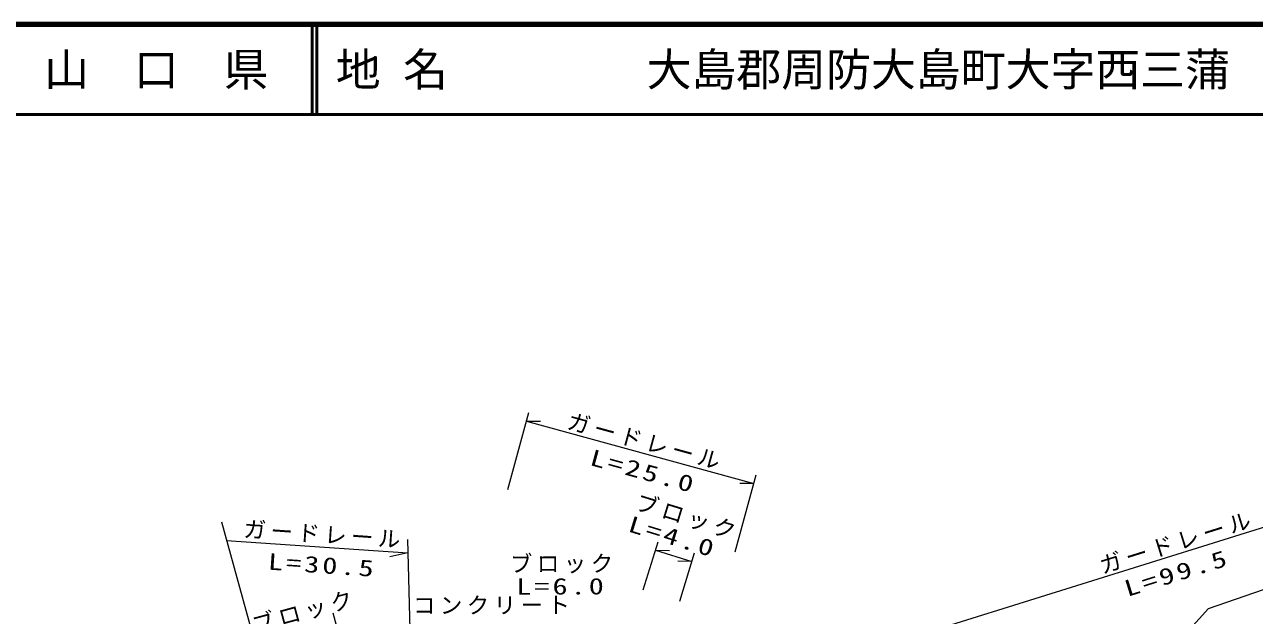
# Model space of a CAD drawing. Units: millimetres, scale not verified. Extents: x 40000 to 680000, y 20000 to 380000.
# Drawn here: x 335699 to 472751, y 314194 to 380000 of the extents above; entities that cross this region are included whole.
import ezdxf
from ezdxf.enums import TextEntityAlignment as Align

# ---------------------------------------------------------------- set-up
doc = ezdxf.new("R2010")
doc.units = ezdxf.units.MM
doc.header["$LTSCALE"] = 1000
doc.linetypes.add('USER1', pattern=[18.5, 14.557377, -1.819672, 0.303279, -1.819672])
for name, color, linetype, lineweight in [('M-BMK', 2, 'USER1', 13), ('M-STR-HTXT', 7, 'Continuous', 13), ('M-TTL', 2, 'Continuous', 140), ('M-TTL-LINE', 7, 'Continuous', 50)]:
    doc.layers.add(name, color=color, linetype=linetype, lineweight=lineweight)
doc.layers.add('M-TTL-TXT', color=7, linetype='Continuous')
doc.styles.add('ＭＳ ゴシック', font='')
doc.styles.get('ＭＳ ゴシック').set_extended_font_data('MS Gothic')

msp = doc.modelspace()

# ---------------------------------------------------------------- linework, layer by layer
at = {"layer": 'M-BMK'}
msp.add_line((357636, 324602), (378787, 248184), dxfattribs=at)
at = {"layer": 'M-STR-HTXT'}
for p, q in [((389555, 328211), (391895, 336776)), ((391631, 335812), (393192, 335832)), ((391631, 335812), (416965, 328891)), ((414889, 321290), (417229, 329856)), ((416965, 328891), (415404, 328870)), ((423412, 308321), (487544, 328336)), ((358205, 322544), (378422, 321169)), ((379009, 297699), (378415, 322656)), ((404648, 317025), (406303, 322397)), ((467651, 314967), (489358, 322523)), ((378422, 321169), (376388, 320731)), ((406008, 321442), (410072, 320190)), ((406008, 321442), (407569, 321412)), ((408711, 315774), (410366, 321146)), ((410072, 320190), (408511, 320219)), ((371765, 308299), (370098, 314442)), ((444317, 289214), (467651, 314967))]:
    msp.add_line(p, q, dxfattribs=at)
at = {"layer": 'M-TTL'}
msp.add_line((680000, 380000), (40000, 380000), dxfattribs=at)
at = {"layer": 'M-TTL-LINE'}
for p, q in [((367750, 380000), (367750, 370000)), ((368250, 380000), (368250, 370000)), ((40000, 370000), (680000, 370000))]:
    msp.add_line(p, q, dxfattribs=at)

# ---------------------------------------------------------------- texts
at = {"layer": 'M-STR-HTXT', "char_height": 1833, "attachment_point": 7, "style": 'ＭＳ ゴシック'}
for s, insert, rotation in [('\\T1.2;ガードレール', (396009, 334933), 344.721), ('\\T1.2;\\W1.35;L=25.0', (398566, 330939), 344.721), ('\\T1.2;\\W1.35;L=25.0', (398566, 330939), 344.721), ('\\T1.2;ブロック', (403570, 325850), 342.878), ('\\T1.2;ガードレール', (360044, 322821), 356.11), ('\\T1.2;\\W1.35;L=4.0', (402823, 323551), 342.878), ('\\T1.2;\\W1.35;L=4.0', (402823, 323551), 342.878), ('\\T1.2;ガードレール', (455862, 318707), 17.332), ('\\T1.2;\\W1.35;L=30.5', (362775, 319271), 356.11), ('\\T1.2;ブロック', (389790, 318848), 0.17), ('\\T1.2;\\W1.35;L=99.5', (458608, 316220), 17.332), ('\\T1.2;\\W1.35;L=6.0', (390489, 316472), 0.17), ('\\T1.2;\\W1.35;L=6.0', (390489, 316472), 0.17), ('\\T1.2;ブロック', (361406, 312024), 15.186), ('\\T1.2;コンクリート', (378978, 314281), 0.17)]:
    msp.add_mtext(s, dxfattribs=dict(at, insert=insert, rotation=rotation))
at = {"layer": 'M-TTL-TXT', "style": 'ＭＳ ゴシック'}
msp.add_text('山\u3000口\u3000県', height=3666, dxfattribs=at).set_placement((350375, 375000), align=Align.MIDDLE_CENTER)
for s, p in [('地 名', (370380, 375000)), ('大島郡周防大島町大字西三蒲', (405024, 375000))]:
    msp.add_text(s, height=3666, dxfattribs=at).set_placement(p, align=Align.MIDDLE_LEFT)

doc.saveas('drawing.dxf')
